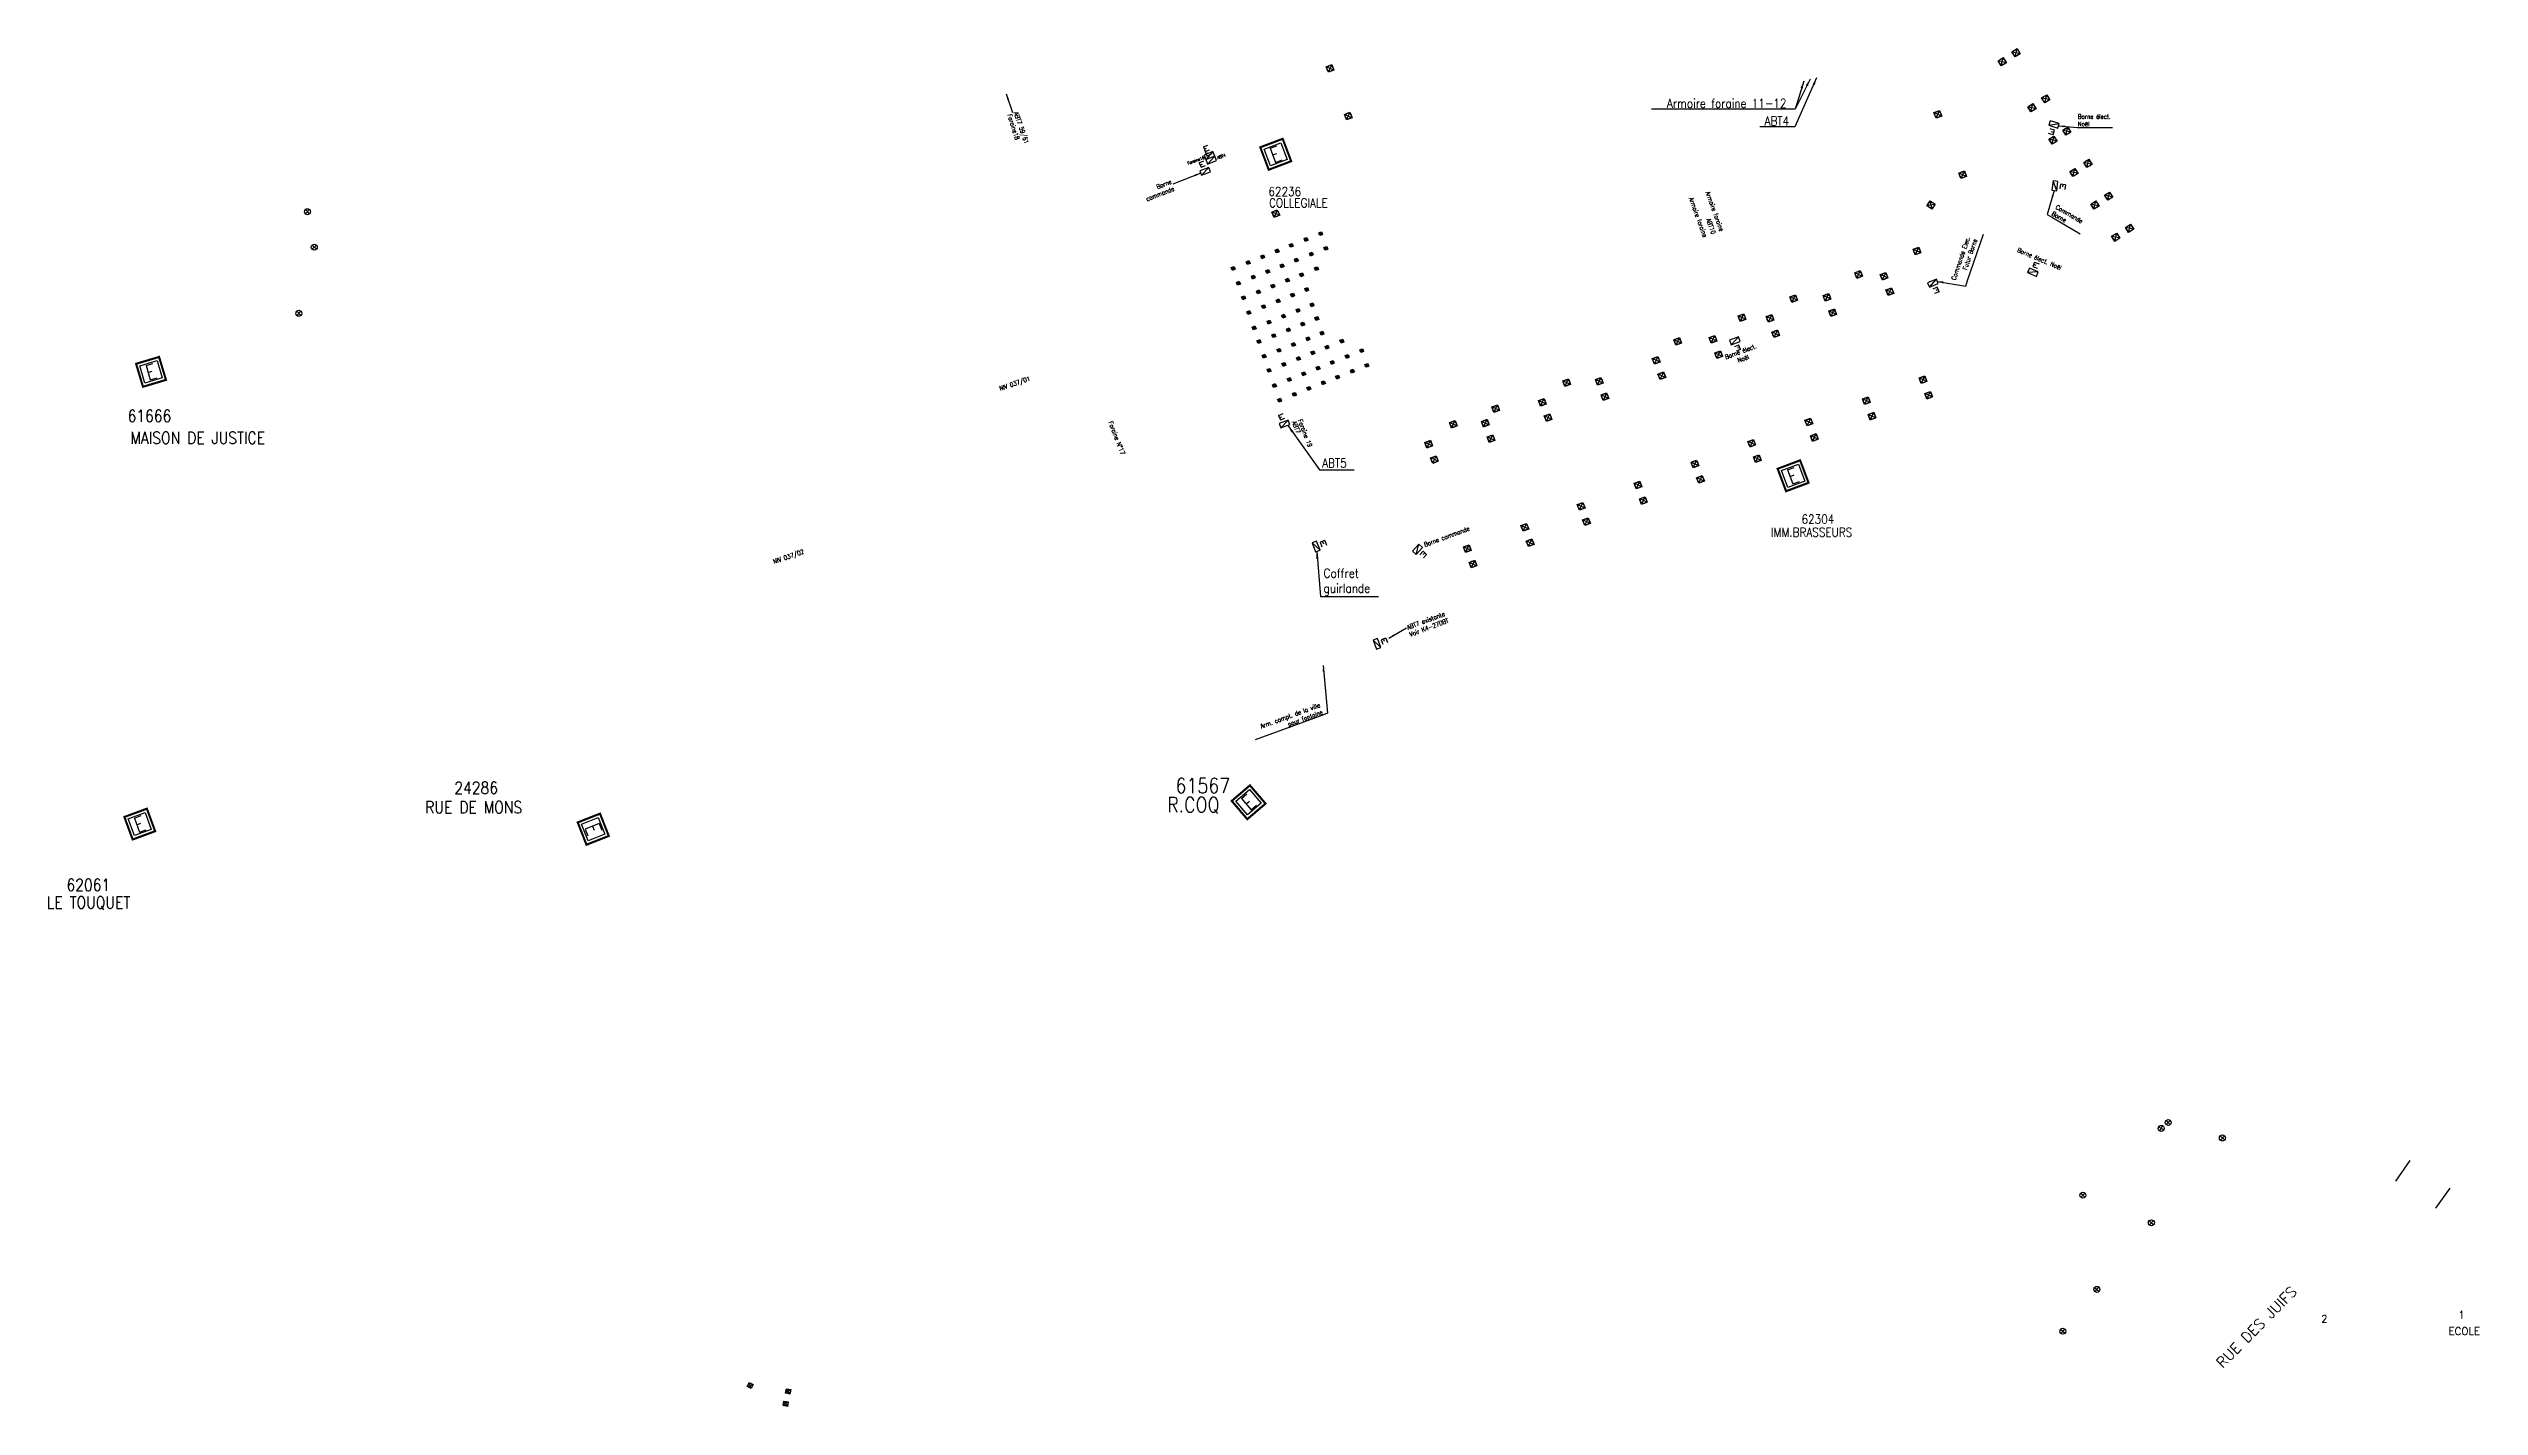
# Model space of a CAD drawing. Header units: millimetres. Extents: x 146003 to 146975, y 141990 to 143000.
# Drawn here: x 146551.5 to 146957, y 142773.7 to 143000.3 of the extents above; entities that cross this region are included whole.
import ezdxf
from ezdxf.enums import TextEntityAlignment as Align

# ---------------------------------------------------------------- set-up
doc = ezdxf.new("R2010")
doc.units = ezdxf.units.MM
doc.layers.get('0').update_dxf_attribs({"linetype": 'CONTINUOUS'})
for name, color, linetype in [('M_200', 7, 'CONTINUOUS'), ('W0101', 7, 'CONTINUOUS'), ('W0430', 7, 'CONTINUOUS'), ('W0469', 7, 'CONTINUOUS'), ('W0492', 7, 'CONTINUOUS'), ('W0989', 7, 'CONTINUOUS'), ('W0991', 7, 'CONTINUOUS')]:
    doc.layers.add(name, color=color, linetype=linetype)
doc.styles.add('M_ROMANS', font='ROMANS.shx', dxfattribs={"width": 0.75})
doc.styles.get("Standard").update_dxf_attribs({"font": 'romans.shx', "width": 0.85})
doc.dimstyles.get("Standard").update_dxf_attribs({"dimtxt": 1.5, "dimasz": 1.2, "dimexe": 0.625, "dimexo": 0.625, "dimgap": 0.25, "dimtad": 1, "dimdec": 1, "dimzin": 0, "dimdsep": 46, "dimtxsty": 'Standard', "dimcen": -0.5, "dimadec": 0, "dimazin": 0, "dimtfac": 1, "dimtdec": 1, "dimtmove": 0, "dimatfit": 3, "dimfxl": 0, "dimtolj": 1, "dimtzin": 0, "dimarcsym": 0})

# ---------------------------------------------------------------- blocks, each defined once
blk = doc.blocks.new('M_200_56')
at = {"color": 0, "linetype": 'Continuous', "const_width": 0.35, "flags": 128}
blk.add_lwpolyline([(2, 2), (2, -2), (-2, -2), (-2, 2)], close=True, dxfattribs=at)
at = {"color": 0, "linetype": 'Continuous'}
blk.add_lwpolyline([(-1.5, 1.5), (1.5, 1.5), (1.5, -1.5), (-1.5, -1.5)], close=True, dxfattribs=at)
at = {"color": 0, "linetype": 'Continuous', "width": 0.85}
blk.add_text('E', height=2.5, dxfattribs=at).set_placement((0, 0), align=Align.MIDDLE_CENTER)
for tag, p in [('NUM', (0, 15.06)), ('NOM', (0, 8.65))]:
    blk.add_attdef(tag, text='', height=4, dxfattribs=at).set_placement(p, align=Align.MIDDLE)
at = {"color": 0, "linetype": 'Continuous', "style": 'M_ROMANS', "width": 0.75, "flags": 3}
for tag, p in [('DEF_COUP', (-0.13, -7.49)), ('DEF_LEG', (-0.13, -4.99)), ('DEF_TYPE', (-0.13, -9.99))]:
    blk.add_attdef(tag, text='', height=1.2, dxfattribs=at).set_placement(p, align=Align.MIDDLE)
blk = doc.blocks.new('t430')
at = {"flags": 128}
for points in [[(0.8, 0.8), (-0.8, 0.8)], [(-0.8, 0.8), (-0.8, 0)], [(0.8, 0.8), (-0.8, 0)], [(-0.8, 0), (0.8, 0)], [(-0.4, 2.1), (0.4, 2.1)], [(-0.4, 2.1), (-0.4, 1.3)], [(-0.4, 1.7), (0, 1.7)], [(-0.4, 1.3), (0.4, 1.3)], [(0.8, 0), (0.8, 0.8)]]:
    blk.add_lwpolyline(points, dxfattribs=at)
blk = doc.blocks.new('T492')
for p, q in [((0, 0), (0, 1)), ((0, 1), (1, 1)), ((1, 1), (1, 0)), ((1, 0), (0, 0))]:
    blk.add_line(p, q)
at = {"flags": 128}
for points in [[(0.85, 0.15), (0.15, 0.85)], [(0.15, 0.15), (0.85, 0.85)]]:
    blk.add_lwpolyline(points, dxfattribs=at)
blk.add_ellipse((0.5, 0.5), major_axis=(-0.354, 0.354), ratio=1, start_param=3.926991, end_param=10.210176)
blk = doc.blocks.new('M_200_59')
at = {"layer": 'M_200', "color": 0, "linetype": 'Continuous', "const_width": 0.35, "flags": 128}
blk.add_lwpolyline([(4, 4), (4, 0), (0, 0), (0, 4)], close=True, dxfattribs=at)
at = {"layer": 'M_200', "color": 0, "linetype": 'Continuous'}
blk.add_lwpolyline([(0.5, 3.5), (3.5, 3.5), (3.5, 0.5), (0.5, 0.5)], close=True, dxfattribs=at)
at = {"layer": 'M_200', "insert": (2, 2), "char_height": 2.5, "width": 4, "attachment_point": 5}
blk.add_mtext('E', dxfattribs=at)
at = {"layer": 'M_200', "color": 0, "linetype": 'Continuous', "width": 0.85}
for tag, p in [('NUM', (2, 17.06)), ('NOM', (2, 10.65))]:
    blk.add_attdef(tag, text='', height=4, dxfattribs=at).set_placement(p, align=Align.MIDDLE)
at = {"layer": 'M_200', "color": 0, "linetype": 'Continuous', "style": 'M_ROMANS', "width": 0.75, "flags": 3}
for tag, p in [('DEF_LEG', (1.87, -2.99)), ('DEF_COUP', (1.87, -5.49)), ('DEF_TYPE', (1.87, -7.99))]:
    blk.add_attdef(tag, text='', height=1.2, dxfattribs=at).set_placement(p, align=Align.MIDDLE)
blk = doc.blocks.new('T469')
at = {"color": 0, "linetype": 'Continuous', "flags": 128}
for points in [[(-0.35, 0.35), (0.35, -0.35)], [(-0.35, -0.35), (0.35, 0.35)]]:
    blk.add_lwpolyline(points, dxfattribs=at)
at = {"color": 0, "linetype": 'Continuous'}
blk.add_circle((0, 0), 0.5, dxfattribs=at)

msp = doc.modelspace()

# ---------------------------------------------------------------- linework, layer by layer
at = {"layer": 'W0101', "color": 252}
for points in [[(146943.04, 142811.33), (146945.44, 142814.78)], [(146949.73, 142806.81), (146952.1, 142810.17)]]:
    msp.add_lwpolyline(points, dxfattribs=at)

# ---------------------------------------------------------------- block references
at = {"layer": 'M_200'}
ref = msp.add_blockref('M_200_56', (146756.2, 142982.68), dxfattribs=dict(at, rotation=20.70085431910074))
ref.add_attrib('NUM', '62236', dxfattribs={"layer": '0', "color": 0, "linetype": 'Continuous', "height": 1.5, "width": 0.85}).set_placement((146757.71, 142976.46), align=Align.MIDDLE)
ref.add_attrib('NOM', 'COLLEGIALE', dxfattribs={"layer": '0', "color": 0, "linetype": 'Continuous', "height": 1.5, "width": 0.85}).set_placement((146759.98, 142974.57), align=Align.MIDDLE)
ref = msp.add_blockref('M_200_56', (146568.58, 142946.37), dxfattribs=dict(at, rotation=16.61042223165706))
ref.add_attrib('NUM', '61666', dxfattribs={"layer": '0', "color": 0, "linetype": 'Continuous', "height": 2, "width": 0.85}).set_placement((146568.32, 142939.01), align=Align.MIDDLE)
ref.add_attrib('NOM', 'MAISON DE JUSTICE', dxfattribs={"layer": '0', "color": 0, "linetype": 'Continuous', "height": 2, "width": 0.85}).set_placement((146576.36, 142935.36), align=Align.MIDDLE)
ref = msp.add_blockref('M_200_59', (146841.34, 142926.45), dxfattribs=dict(at, rotation=20.57093101755653))
ref.add_attrib('NUM', '62304', dxfattribs={"color": 0, "linetype": 'Continuous', "height": 1.5, "width": 0.85}).set_placement((146846.64, 142921.79), align=Align.MIDDLE)
ref.add_attrib('NOM', 'IMM.BRASSEURS', dxfattribs={"color": 0, "linetype": 'Continuous', "height": 1.5, "width": 0.85}).set_placement((146845.6, 142919.6), align=Align.MIDDLE)
ref = msp.add_blockref('M_200_56', (146751.68, 142874.54), dxfattribs=dict(at, rotation=40.53734310050935))
ref.add_attrib('NUM', '61567', dxfattribs={"layer": '0', "color": 0, "linetype": 'Continuous', "height": 2.5, "width": 0.85}).set_placement((146744.04, 142877.33), align=Align.MIDDLE)
ref.add_attrib('NOM', 'R.COQ', dxfattribs={"layer": '0', "color": 0, "linetype": 'Continuous', "height": 2.5, "width": 0.85}).set_placement((146742.46, 142874.01), align=Align.MIDDLE)
ref = msp.add_blockref('M_200_56', (146642.35, 142870.05), dxfattribs=dict(at, rotation=291.4552376904621))
ref.add_attrib('NUM', '24286', dxfattribs={"layer": '0', "color": 0, "linetype": 'Continuous', "height": 2, "width": 0.85}).set_placement((146622.82, 142876.95), align=Align.MIDDLE)
ref.add_attrib('NOM', 'RUE DE MONS', dxfattribs={"layer": '0', "color": 0, "linetype": 'Continuous', "height": 2, "width": 0.85}).set_placement((146622.41, 142873.7), align=Align.MIDDLE)
ref = msp.add_blockref('M_200_56', (146566.7, 142870.9), dxfattribs=dict(at, rotation=20.20146190365373))
ref.add_attrib('NUM', '62061', dxfattribs={"layer": '0', "color": 0, "linetype": 'Continuous', "height": 2, "width": 0.85}).set_placement((146558.12, 142860.74), align=Align.MIDDLE)
ref.add_attrib('NOM', 'LE TOUQUET', dxfattribs={"layer": '0', "color": 0, "linetype": 'Continuous', "height": 2, "width": 0.85}).set_placement((146558.16, 142857.71), align=Align.MIDDLE)
at = {"layer": 'W0430'}
for p, rotation in [((146886.15, 142988.04), 162.1935774240344), ((146745.28, 142982.09), 21.3695459726237), ((146744.59, 142979.46), 21.40186676391184), ((146745.57, 142981.34), 21.3695459726237), ((146885.79, 142977.46), 262.6534616409085), ((146882.35, 142962.61), 337.0226968189847), ((146865.69, 142961.53), 202.0879007689561), ((146832.65, 142951.91), 200.3215614696031), ((146757.81, 142937.29), 20.76459780313839), ((146762.56, 142917.09), 290.5681373725024), ((146779.55, 142917.02), 227.7748531899228), ((146772.72, 142900.84), 289.9330756990071)]:
    msp.add_blockref('t430', p, dxfattribs=dict(at, rotation=rotation))
at = {"layer": 'W0469', "color": 252}
for p in [(146594.68, 142973.1), (146595.81, 142967.18), (146593.23, 142956.14), (146905.08, 142821.1), (146890.85, 142808.97)]:
    msp.add_blockref('T469', p, dxfattribs=at)
for p, rotation in [((146903.92, 142820.12), 16.85526715105411), ((146914.12, 142818.53), 3.191003843502564), ((146902.28, 142804.37), 3.191003843502665), ((146893.18, 142793.25), 3.191003843502638), ((146887.5, 142786.27), 3.191003843502665)]:
    msp.add_blockref('T469', p, dxfattribs=dict(at, rotation=rotation))
at = {"layer": 'W0492'}
for p, rotation in [((146879.54, 142998.94), 31.56484655047817), ((146764.98, 142996.36), 20.43103588296583), ((146877.23, 142997.44), 31.56484655047817), ((146884.49, 142991.25), 31.56484655047814), ((146768, 142988.4), 20.43103588296583), ((146866.36, 142988.7), 20.4310358829657), ((146882.19, 142989.76), 31.56484655047814), ((146885.7, 142984.35), 31.56484655047814), ((146888.01, 142985.84), 31.56484655047814), ((146870.5, 142978.61), 20.4310358829657), ((146889.19, 142978.95), 31.56484655047805), ((146891.52, 142980.46), 31.56484655047805), ((146894.99, 142975), 31.56484655047806), ((146755.96, 142972.11), 24.21436063415335), ((146865.68, 142973.52), 57.05306459551219), ((146892.69, 142973.52), 31.56484655047805), ((146896.17, 142968.15), 31.56484655047808), ((146898.48, 142969.63), 31.56484655047808), ((146862.88, 142965.89), 20.4310358829657), ((146847.87, 142958.16), 20.43103588296586), ((146853.13, 142961.97), 20.43103588296572), ((146857.4, 142961.69), 20.43103588296572), ((146858.35, 142959.12), 20.43103588296572), ((146833.7, 142954.77), 20.43103588296586), ((146838.38, 142954.65), 20.43103588296586), ((146842.31, 142957.96), 20.43103588296587), ((146848.82, 142955.59), 20.43103588296586), ((146822.96, 142950.8), 20.43103588296588), ((146828.84, 142951.16), 20.43103588296586), ((146839.33, 142952.08), 20.43103588296586), ((146819.37, 142947.64), 20.43103588296586), ((146829.79, 142948.59), 20.43103588296586), ((146804.43, 142943.92), 20.43103588296581), ((146809.87, 142944.14), 20.43103588296579), ((146820.32, 142945.07), 20.43103588296586), ((146863.89, 142944.41), 20.43103588296572), ((146864.83, 142941.83), 20.43103588296572), ((146792.61, 142939.59), 20.43103588296583), ((146800.38, 142940.65), 20.43103588296583), ((146801.35, 142938.09), 20.43103588296583), ((146810.82, 142941.57), 20.43103588296579), ((146854.44, 142940.91), 20.43103588296572), ((146855.38, 142938.33), 20.43103588296572), ((146785.53, 142936.99), 20.43103588296581), ((146790.86, 142937.16), 20.43103588296582), ((146791.81, 142934.59), 20.43103588296583), ((146835.32, 142933.82), 20.43103588296586), ((146844.84, 142937.35), 20.43103588296586), ((146845.77, 142934.77), 20.43103588296586), ((146781.43, 142933.66), 20.43103588296583), ((146782.39, 142931.09), 20.43103588296583), ((146825.83, 142930.35), 20.43103588296586), ((146836.25, 142931.24), 20.43103588296586), ((146816.35, 142926.83), 20.43103588296579), ((146826.77, 142927.77), 20.43103588296586), ((146806.86, 142923.29), 20.43103588296584), ((146817.24, 142924.25), 20.43103588296579), ((146797.46, 142919.79), 20.43103588296588), ((146807.75, 142920.71), 20.43103588296584), ((146787.87, 142916.22), 20.43103588296586), ((146788.82, 142913.64), 20.43103588296586), ((146798.35, 142917.2), 20.43103588296586)]:
    msp.add_blockref('T492', p, dxfattribs=dict(at, rotation=rotation))
for p, xscale, yscale, zscale, rotation in [((146758.65, 142967.16), 0.5000000000002669, 0.5000000000002669, 0.5000000000002669, 22.07787484989975), ((146761.14, 142968.15), 0.5000000000002669, 0.5000000000002669, 0.5000000000002669, 22.07787484989975), ((146763.54, 142969.12), 0.4999999999999999, 0.4999999999999999, 0.4999999999999999, 19.64543606437601), ((146748.98, 142963.3), 0.5000000000002669, 0.5000000000002669, 0.5000000000002669, 22.07787484989975), ((146751.46, 142964.29), 0.5000000000002669, 0.5000000000002669, 0.5000000000002669, 22.07787484989975), ((146753.88, 142965.25), 0.5000000000002669, 0.5000000000002669, 0.5000000000002669, 22.07787484989975), ((146754.74, 142962.8), 0.5000000000002617, 0.5000000000002617, 0.5000000000002617, 22.07285333890095), ((146756.3, 142966.22), 0.5000000000002669, 0.5000000000002669, 0.5000000000002669, 22.07787484989975), ((146757.13, 142963.75), 0.5000000000002617, 0.5000000000002617, 0.5000000000002617, 22.07285333890095), ((146759.51, 142964.7), 0.5000000000002617, 0.5000000000002617, 0.5000000000002617, 22.07285333890095), ((146762, 142965.7), 0.5000000000002617, 0.5000000000002617, 0.5000000000002617, 22.07285333890095), ((146762.84, 142963.26), 0.5, 0.5, 0.5, 19.64543606437606), ((146764.41, 142966.67), 0.5, 0.5, 0.5, 19.64543606437606), ((146749.84, 142960.84), 0.5000000000002617, 0.5000000000002617, 0.5000000000002617, 22.07285333890095), ((146752.32, 142961.85), 0.5000000000002617, 0.5000000000002617, 0.5000000000002617, 22.07285333890095), ((146753.18, 142959.39), 0.4999999999997111, 0.4999999999997111, 0.4999999999997111, 22.05875778271411), ((146755.6, 142960.35), 0.4999999999997111, 0.4999999999997111, 0.4999999999997111, 22.05875778271411), ((146758.02, 142961.33), 0.4999999999997111, 0.4999999999997111, 0.4999999999997111, 22.05875778271411), ((146758.88, 142958.86), 0.5000000000004122, 0.5000000000004122, 0.5000000000004122, 22.06897159014571), ((146760.37, 142962.25), 0.4999999999997111, 0.4999999999997111, 0.4999999999997111, 22.05875778271411), ((146761.21, 142959.8), 0.5, 0.5, 0.5, 19.64543606437606), ((146750.7, 142958.4), 0.4999999999997111, 0.4999999999997111, 0.4999999999997111, 22.05875778271411), ((146751.56, 142955.94), 0.5000000000004122, 0.5000000000004122, 0.5000000000004122, 22.06897159014571), ((146754.04, 142956.93), 0.5000000000004122, 0.5000000000004122, 0.5000000000004122, 22.06897159014571), ((146756.46, 142957.89), 0.5000000000004122, 0.5000000000004122, 0.5000000000004122, 22.06897159014571), ((146757.36, 142955.33), 0.4999999999995692, 0.4999999999995692, 0.4999999999995692, 22.06897159018488), ((146759.78, 142956.3), 0.4999999999995692, 0.4999999999995692, 0.4999999999995692, 22.06897159018488), ((146762.11, 142957.24), 0.4999999999999999, 0.4999999999999999, 0.4999999999999999, 19.64543606437601), ((146762.91, 142954.96), 0.5000000000000001, 0.5000000000000001, 0.5000000000000001, 19.64543606437611), ((146752.46, 142953.38), 0.4999999999995692, 0.4999999999995692, 0.4999999999995692, 22.06897159018488), ((146753.26, 142951.1), 0.4999999999998371, 0.4999999999998371, 0.4999999999998371, 22.07514740226706), ((146754.95, 142954.35), 0.4999999999995692, 0.4999999999995692, 0.4999999999995692, 22.06897159018488), ((146755.74, 142952.09), 0.4999999999998371, 0.4999999999998371, 0.4999999999998371, 22.07514740226706), ((146758.16, 142953.05), 0.4999999999998371, 0.4999999999998371, 0.4999999999998371, 22.07514740226706), ((146759.02, 142950.6), 0.5000000000000115, 0.5000000000000115, 0.5000000000000115, 22.06248200465358), ((146760.58, 142954.02), 0.4999999999998371, 0.4999999999998371, 0.4999999999998371, 22.07514740226706), ((146761.44, 142951.57), 0.5000000000000115, 0.5000000000000115, 0.5000000000000115, 22.06248200465358), ((146763.77, 142952.51), 0.5000000000000001, 0.5000000000000001, 0.5000000000000001, 19.64543606437611), ((146767.09, 142951.16), 0.5000000000000001, 0.5000000000000001, 0.5000000000000001, 19.64543606437611), ((146754.12, 142948.65), 0.5000000000000115, 0.5000000000000115, 0.5000000000000115, 22.06248200465358), ((146756.6, 142949.64), 0.5000000000000115, 0.5000000000000115, 0.5000000000000115, 22.06248200465358), ((146757.43, 142947.29), 0.5000000000003897, 0.5000000000003897, 0.5000000000003897, 22.06590293921089), ((146759.85, 142948.26), 0.5000000000003897, 0.5000000000003897, 0.5000000000003897, 22.06590293921089), ((146762.27, 142949.22), 0.5000000000003897, 0.5000000000003897, 0.5000000000003897, 22.06590293921089), ((146763.13, 142946.67), 0.5000000000000473, 0.5000000000000473, 0.5000000000000473, 22.06466791677864), ((146764.61, 142950.16), 0.5000000000003897, 0.5000000000003897, 0.5000000000003897, 22.06590293921089), ((146765.51, 142947.62), 0.5000000000000473, 0.5000000000000473, 0.5000000000000473, 22.06466791677864), ((146768, 142948.62), 0.5000000000000473, 0.5000000000000473, 0.5000000000000473, 22.06466791677864), ((146770.4, 142949.59), 0.5000000000000001, 0.5000000000000001, 0.5000000000000001, 19.64543606437611), ((146771.26, 142947.14), 0.4999999999999995, 0.4999999999999995, 0.4999999999999995, 19.64543606437591), ((146754.95, 142946.3), 0.5000000000003897, 0.5000000000003897, 0.5000000000003897, 22.06590293921089), ((146755.84, 142943.76), 0.5000000000000473, 0.5000000000000473, 0.5000000000000473, 22.06466791677864), ((146758.32, 142944.76), 0.5000000000000473, 0.5000000000000473, 0.5000000000000473, 22.06466791677864), ((146760.74, 142945.72), 0.5000000000000473, 0.5000000000000473, 0.5000000000000473, 22.06466791677864), ((146761.6, 142943.27), 0.5000000000000847, 0.5000000000000847, 0.5000000000000847, 22.06785524729959), ((146764.02, 142944.23), 0.5000000000000847, 0.5000000000000847, 0.5000000000000847, 22.06785524729959), ((146766.37, 142945.17), 0.5000000000000847, 0.5000000000000847, 0.5000000000000847, 22.06785524729959), ((146768.86, 142946.17), 0.5000000000000847, 0.5000000000000847, 0.5000000000000847, 22.06785524729959), ((146756.7, 142941.31), 0.5000000000000847, 0.5000000000000847, 0.5000000000000847, 22.06785524729959), ((146759.19, 142942.3), 0.5000000000000847, 0.5000000000000847, 0.5000000000000847, 22.06785524729959)]:
    msp.add_blockref('T492', p, dxfattribs=dict(at, xscale=xscale, yscale=yscale, zscale=zscale, rotation=rotation))
at = {"layer": 'W0492', "color": 252, "xscale": 0.75, "yscale": 0.75, "zscale": 0.75}
for p, rotation in [((146668, 142777.06), 332.8476705552548), ((146674.74, 142773.73), 78.5338473584845), ((146675.16, 142775.79), 78.5338473584845)]:
    msp.add_blockref('T492', p, dxfattribs=dict(at, rotation=rotation))

# ---------------------------------------------------------------- texts
at = {"color": 252, "linetype": 'Continuous', "insert": (146728.28, 142937.96), "char_height": 0.75, "attachment_point": 7, "rotation": 291.1629}
msp.add_mtext('Foraine N°17', dxfattribs=at)
at = {"layer": 'W0430', "color": 252, "linetype": 'Continuous', "width": 0.85}
for s, rotation, p in [('Foraine18', 287.7175, (146711.42, 142989.25)), ('ABT7 59/61', 289.0426, (146712.5, 142989.62)), ('NIV 037/01', 18.8121, (146710.24, 142943.21)), ('NIV 037/02', 18.8121, (146672.51, 142914.33))]:
    msp.add_text(s, height=0.75, rotation=rotation, dxfattribs=at).set_placement(p)
at = {"layer": 'W0430', "color": 252, "linetype": 'Continuous'}
for s, insert, char_height, attachment_point in [('Armoire foraine 11-12', (146841.4, 142990.43), 1.5, 9), ('ABT4', (146841.85, 142987.49), 1.5, 9), ('Borne élect.^JNoël', (146890.01, 142989.35), 0.75, 1), ('\\A1;ABT5', (146763.95, 142931.89), 1.5, 1), ('\\A1;Coffret \\Pguirlande', (146764.19, 142913.52), 1.5, 1)]:
    msp.add_mtext(s, dxfattribs=dict(at, insert=insert, char_height=char_height, attachment_point=attachment_point))
for s, insert, char_height, attachment_point, rotation in [('Foraine16', (146744.36, 142981.92), 0.5, 9, 19.6554), ('ABT4', (146746.55, 142981.85), 0.5, 7, 19.6554), ('Borne \\Pcommande', (146739.36, 142976.63), 0.75, 9, 21.4019), ('Armoire foraine', (146830.28, 142969.75), 0.75, 9, 289.9009), ('Armoire foraine', (146827.51, 142968.75), 0.75, 9, 289.9009), ('ABT10', (146828.92, 142969.26), 0.75, 9, 289.9009), ('Commande\\PBorne', (146886.59, 142974.29), 0.75, 1, 329.9057), ('Commande Elec.\\PFutur Borne', (146873.23, 142968.39), 0.75, 9, 71.1077), ('Borne élect. Noël', (146887.08, 142963.35), 0.75, 9, 337.0227), ('Borne élect. ^JNoël', (146834.31, 142948.23), 0.75, 8, 20.3216), ('ABT7', (146758.9, 142938.01), 0.75, 7, 290.8833), ('Foraine 19', (146759.88, 142938.3), 0.75, 7, 290.8833), ('Borne commande', (146780.83, 142917.86), 0.75, 1, 20.1566), ('ABT7 existante\\PVoir K4-27DBT', (146778.69, 142902.16), 0.75, 7, 20.6179), ('Arm. compt. de la ville\\Ppour fontaine', (146764.2, 142889.04), 0.75, 9, 20.1336)]:
    msp.add_mtext(s, dxfattribs=dict(at, insert=insert, char_height=char_height, attachment_point=attachment_point, rotation=rotation))
at = {"layer": 'W0989', "color": 252}
msp.add_text('RUE DES JUIFS', height=1.75, rotation=45.374, dxfattribs=at).set_placement((146914.17, 142780.01))
at = {"layer": 'W0991', "color": 252}
for s, p in [('1', (146953.47, 142788.4)), ('2', (146930.6, 142787.72)), ('ECOLE', (146951.85, 142785.67))]:
    msp.add_text(s, height=1.25, dxfattribs=at).set_placement(p)

# ---------------------------------------------------------------- leaders
at = {"layer": 'M_200', "color": 252, "linetype": 'Continuous'}
msp.add_leader([(146844.29, 142994.86), (146842.85, 142990.18)], dimstyle='Standard', dxfattribs=at)
at = {"layer": 'W0430', "color": 252, "linetype": 'Continuous'}
for points in [[(146711.26, 142992.76), (146712.29, 142989.63)], [(146775.05, 142901.91), (146777.99, 142903.63)]]:
    msp.add_leader(points, dimstyle='Standard', override={"dimasz": 1}, dxfattribs=at)
at = {"layer": 'W0430', "color": 252, "linetype": 'Continuous', "annotation_type": 0, "has_hookline": 1, "hookline_direction": 1}
for points, text_width in [([(146845.35, 142995.22), (146842.85, 142990.18), (146841.65, 142990.18)], 22.52), ([(146846.44, 142995.43), (146842.8, 142987.24), (146841.6, 142987.24)], 4.37)]:
    msp.add_leader(points, dimstyle='Standard', dxfattribs=dict(at, text_width=text_width))
at = {"layer": 'W0430', "color": 252, "linetype": 'Continuous', "annotation_type": 0, "has_hookline": 1, "hookline_direction": 0}
for points, override, text_width in [([(146886.79, 142987.41), (146889.88, 142987.16)], {"dimasz": 1, "dimgap": 0.25, "dimtad": 1}, 5.68), ([(146758.28, 142937.34), (146763.51, 142930.02), (146764.71, 142930.02)], {"dimgap": 0.25, "dimtad": 1}, 4.31), ([(146763.04, 142916.42), (146763.65, 142908.88), (146764.85, 142908.88)], {"dimgap": 0.25, "dimtad": 1}, 8.26)]:
    msp.add_leader(points, dimstyle='Standard', override=override, dxfattribs=dict(at, text_width=text_width))
at = {"layer": 'W0430', "color": 252, "linetype": 'Continuous', "annotation_type": 0, "has_hookline": 1}
for points, override, hookline_direction, text_width, horizontal_direction in [([(146743.7, 142979.54), (146739.02, 142977.71)], {"dimasz": 1, "dimgap": 0.25, "dimtad": 0}, 1, 5.04, (0.931044, 0.364907, 0)), ([(146886.08, 142976.61), (146884.9, 142972.62), (146885.77, 142972.12)], {"dimasz": 1, "dimgap": 0.25, "dimtad": 1}, 0, 5.13, (0.865202, -0.501424, 0)), ([(146866.58, 142961.46), (146871.31, 142960.66), (146871.63, 142961.6)], {"dimasz": 1}, 0, 7.95, (0.323791, 0.946129, 0)), ([(146764.1, 142897.34), (146764.82, 142889.39), (146763.88, 142889.04)], {"dimasz": 1}, 1, 11.57, (0.938892, 0.344211, 0))]:
    msp.add_leader(points, dimstyle='Standard', override=override, dxfattribs=dict(at, hookline_direction=hookline_direction, text_width=text_width, horizontal_direction=horizontal_direction))

doc.saveas('drawing.dxf')
